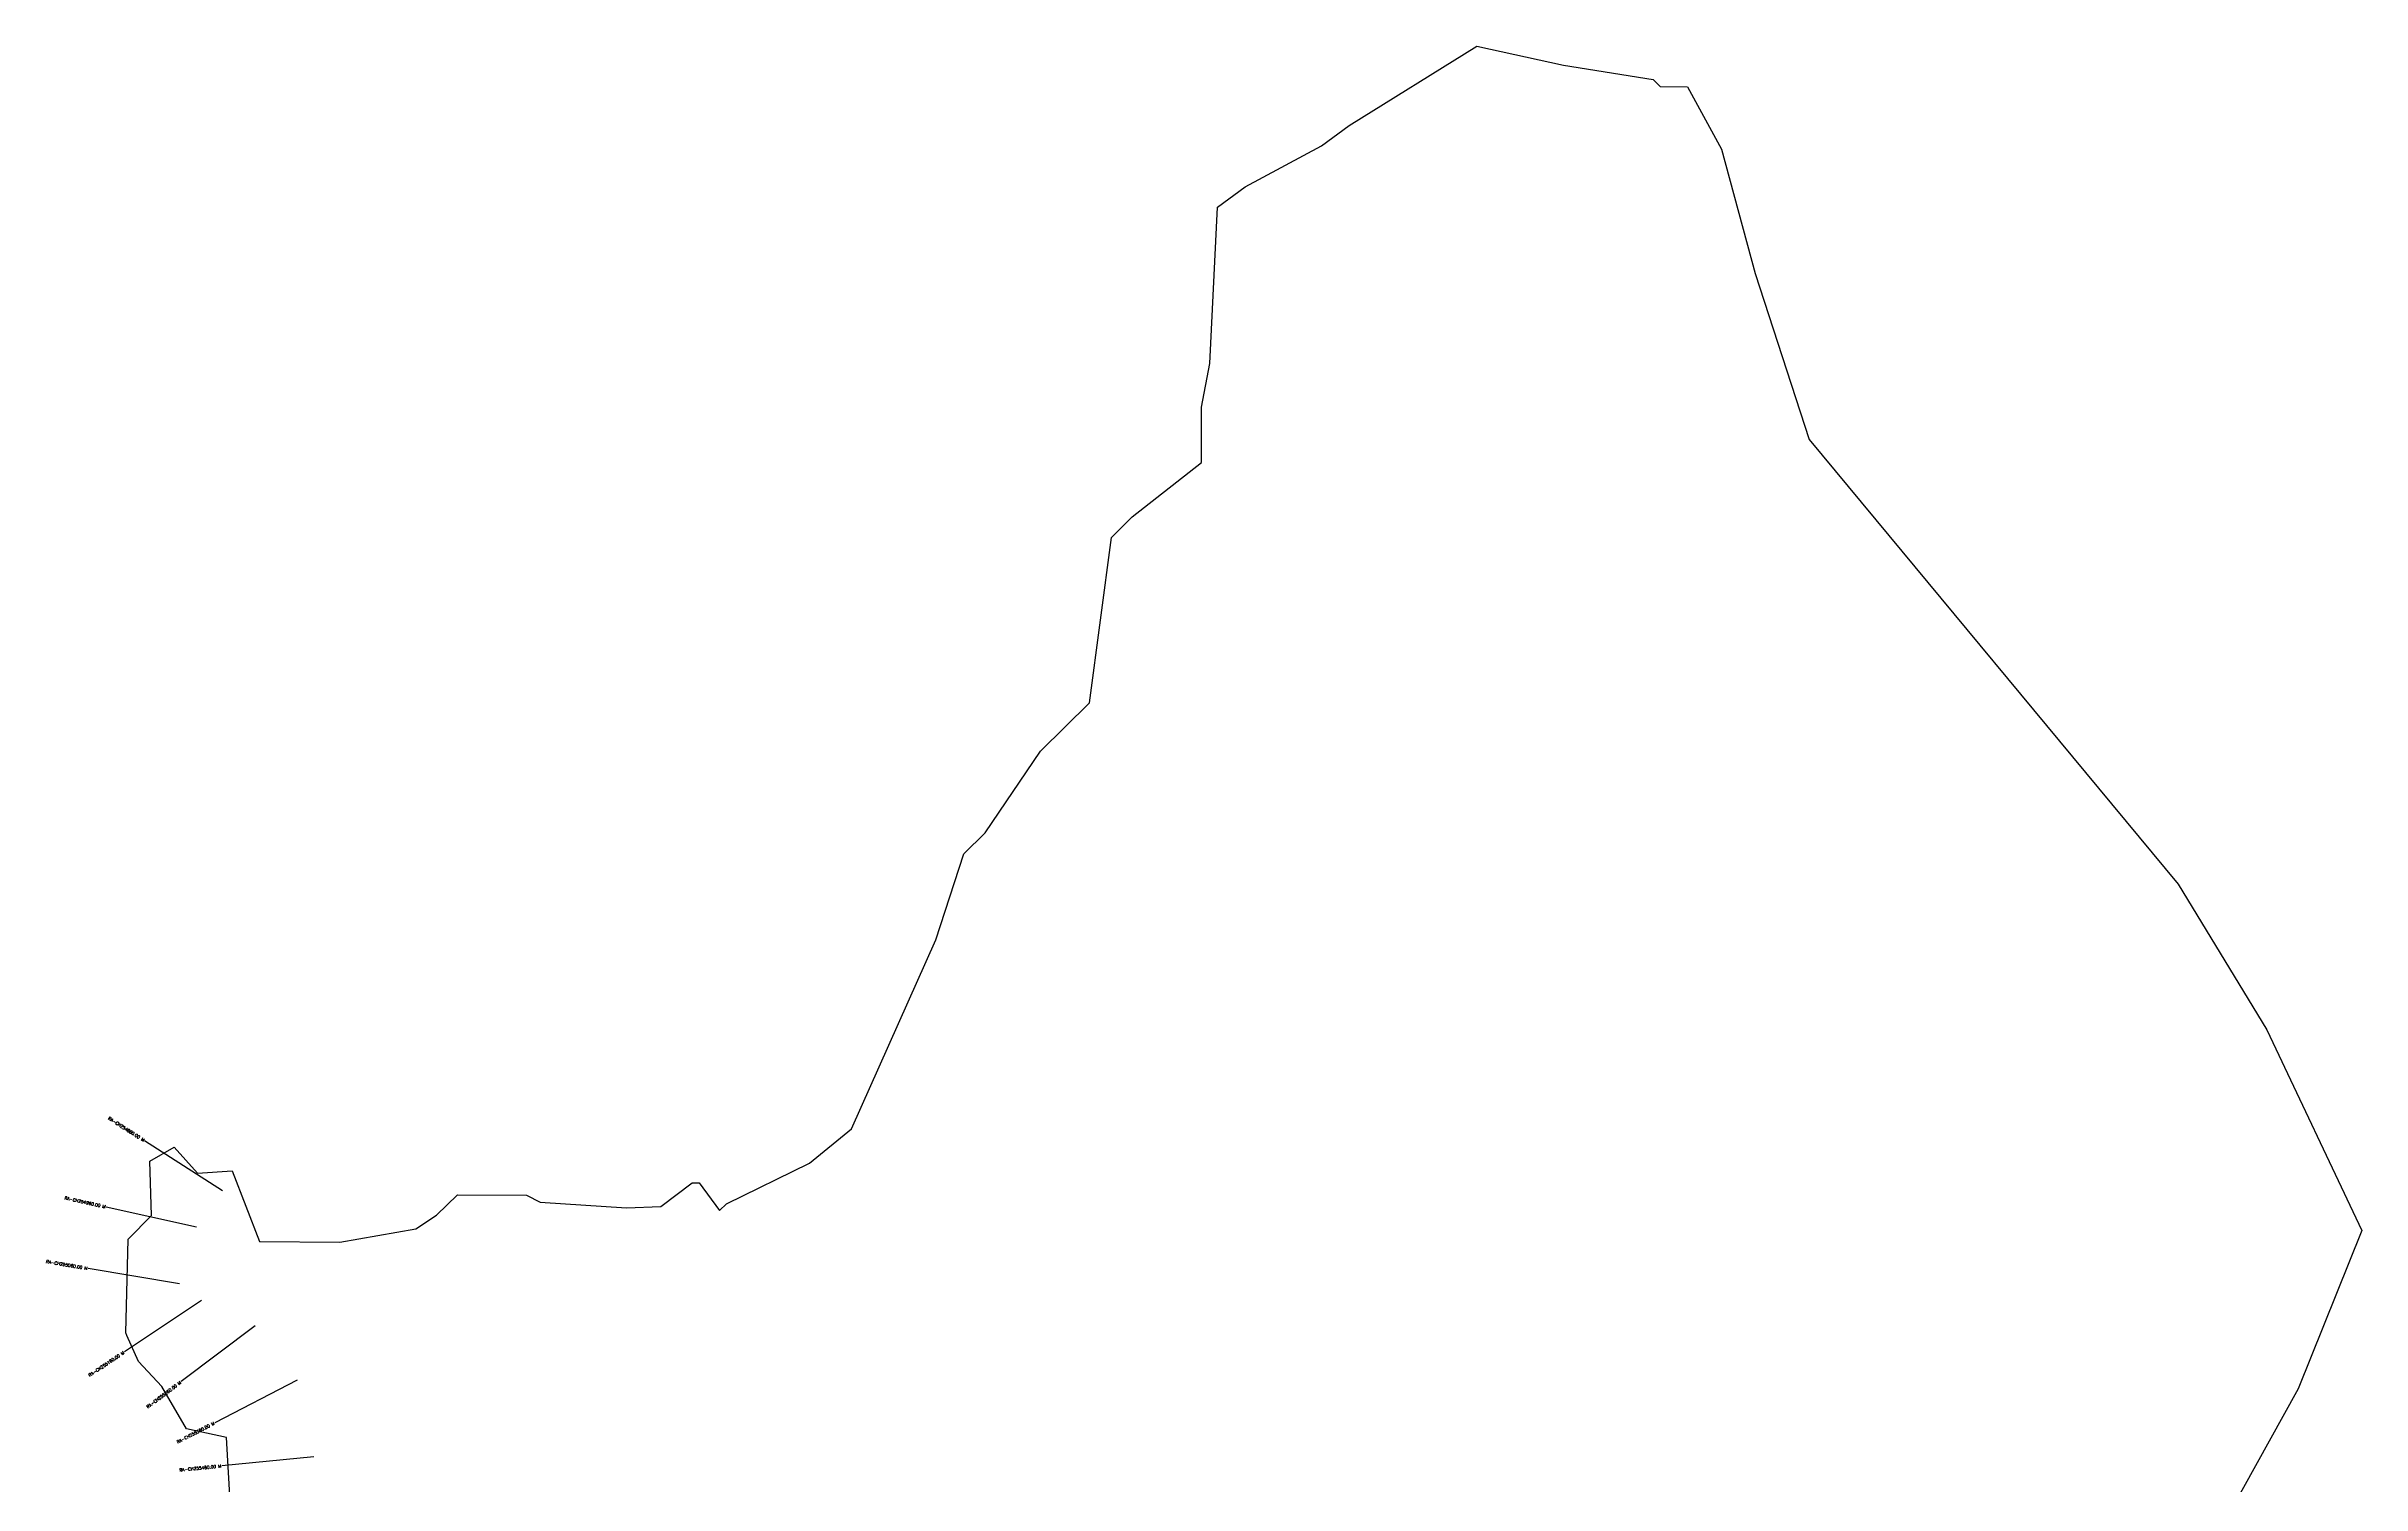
# Model space of a CAD drawing. Header units: metres. Extents: x 278530 to 282283, y 2035177 to 2040932.
# Drawn here: x 278530 to 282283, y 2038600 to 2040932 of the extents above; entities that cross this region are included whole.
import ezdxf
from ezdxf.enums import TextEntityAlignment as Align

# ---------------------------------------------------------------- set-up
doc = ezdxf.new("R2010")
doc.units = ezdxf.units.M
doc.layers.add('CS', color=134, linetype='Continuous')
doc.layers.add('CSMark', color=6, linetype='Continuous')
doc.styles.get("Standard").update_dxf_attribs({"font": 'simplex.shx'})

msp = doc.modelspace()

# ---------------------------------------------------------------- linework, layer by layer
at = {"color": 6, "flags": 128}
for points in [[(278736.9, 2039147.4), (278774.6, 2039105.5), (278831.2, 2039109.3), (278875.1, 2038994.7), (279005.5, 2038993.7), (279128.7, 2039015.1), (279162.4, 2039037.2), (279196.2, 2039070.5), (279308.1, 2039069.6), (279330.4, 2039058.2), (279470, 2039049.3), (279526.1, 2039051.1), (279576.7, 2039089.8), (279587.9, 2039089.7), (279621.1, 2039044.7), (279632.4, 2039055.8), (279767.1, 2039121.8), (279834.7, 2039177.2), (279971.4, 2039483.8), (280017.2, 2039623.2), (280051.5, 2039657), (280141.3, 2039789.7), (280220.5, 2039867.7), (280256.2, 2040135.8), (280290, 2040169.2), (280402.5, 2040257.8), (280402.5, 2040347.2), (280415.7, 2040418.1), (280428.2, 2040671.4), (280473.2, 2040704.6), (280596.8, 2040770.7), (280641.8, 2040804), (280848.6, 2040932.3), (280989.3, 2040901.8), (281134.6, 2040878.3), (281145.7, 2040867.1), (281190.4, 2040866.7), (281245.5, 2040765.6), (281299.9, 2040563.8), (281387.2, 2040294.6), (281985.5, 2039574), (282129, 2039338), (282283, 2039012.3), (282180.3, 2038755.9), (282044.2, 2038510.9)], [(278829, 2038554.1), (278821.9, 2038677.1), (278757.1, 2038691.1), (278716.9, 2038759.7), (278679.2, 2038800.1), (278660.4, 2038842.1), (278658.5, 2038846.3), (278662.6, 2038998.2), (278700.3, 2039036.8), (278697.5, 2039124.9), (278736.9, 2039147.4)]]:
    msp.add_lwpolyline(points, dxfattribs=at)
at = {"layer": 'CS'}
for p, q in [((278815.3, 2039076.8), (278689, 2039157.8)), ((278773.1, 2039017.8), (278626.7, 2039050.5)), ((278745.4, 2038926.2), (278597.5, 2038950.8)), ((278868.1, 2038857.7), (278748.3, 2038767.4)), ((278936.1, 2038769.6), (278802.9, 2038700.8)), ((278963.6, 2038645.4), (278814.3, 2038630.8))]:
    msp.add_line(p, q, dxfattribs=at)
at = {"layer": 'CS', "color": 6}
msp.add_line((278781.1, 2038899), (278656.4, 2038815.7), dxfattribs=at)

# ---------------------------------------------------------------- texts
at = {"layer": 'CSMark'}
for s, rotation, p in [('RA-CH254860.00 M', 327.3498, (278688.2, 2039158.3)), ('RA-CH254960.00 M', 347.4144, (278625.7, 2039050.7)), ('RA-CH255060.00 M', 350.533, (278596.5, 2038951)), ('RA-CH255160.00 M', 33.7569, (278655.5, 2038815.1)), ('RA-CH255260.00 M', 36.994, (278747.5, 2038766.8)), ('RA-CH255360.00 M', 27.2987, (278802, 2038700.3)), ('RA-CH255460.00 M', 5.5927, (278813.3, 2038630.7))]:
    msp.add_text(s, height=5, rotation=rotation, dxfattribs=at).set_placement(p, align=Align.MIDDLE_RIGHT)

doc.saveas('drawing.dxf')
